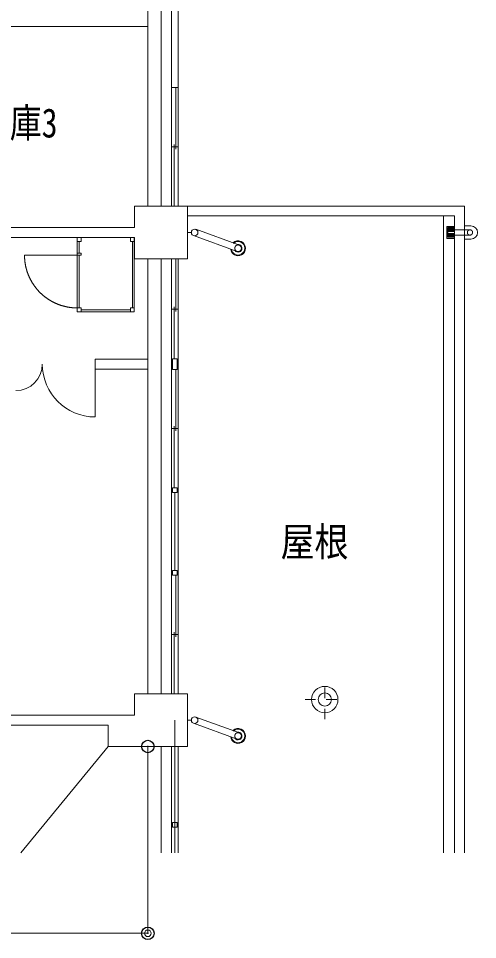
# Model space of a CAD drawing. Units: millimetres, scale not verified. Extents: x -18096 to 46307, y -19066 to 29624.
# Drawn here: x 26620 to 33582, y -19066 to -5089 of the extents above; entities that cross this region are included whole.
import ezdxf
from ezdxf.enums import TextEntityAlignment as Align

# ---------------------------------------------------------------- set-up
doc = ezdxf.new("R2010")
doc.units = ezdxf.units.MM
doc.header["$LTSCALE"] = 380
doc.header["$PDMODE"] = 32
doc.header["$PDSIZE"] = 190
for name, pattern in [('DASHED', [7.5, 6, -1.5]), ('USER1', [1.693333, 0.846667, -0.846667]), ('USER2', [0.846667, 0.423333, -0.423333]), ('USER3', [6.773333, 5.503333, -0.423333, 0.423333, -0.423333])]:
    doc.linetypes.add(name, pattern=pattern)
for name, color, linetype, lineweight in [('1-5_0-F', 8, 'Continuous', 18), ('1-6_0-C', 8, 'Continuous', 18), ('1-8_0-A', 8, 'Continuous', 18), ('1-9_0-9', 8, 'Continuous', 18), ('1-A_0-3', 8, 'Continuous', 18), ('1-E_0', 1, 'Continuous', 18), ('2-7_0-D', 8, 'USER2', 18), ('2-9_0-7', 8, 'Continuous', 18), ('2-A_0-4', 8, 'USER3', 18), ('3-0_KUTAI', 1, 'Continuous', 18)]:
    doc.layers.add(name, color=color, linetype=linetype, lineweight=lineweight)
doc.layers.add('1-F_Defpoints', color=5, linetype='Continuous')
doc.styles.add('ＭＳ ゴシック', font='')
doc.styles.get('ＭＳ ゴシック').set_extended_font_data('MS Gothic')

# ---------------------------------------------------------------- blocks, each defined once
blk = doc.blocks.new('_Origin')
at = {"layer": '1-E_0'}
blk.add_line((0, 0), (-380, 0), dxfattribs=at)
blk.add_circle((0, 0), 190, dxfattribs=at)

msp = doc.modelspace()

# ---------------------------------------------------------------- linework, layer by layer
at = {"layer": '1-5_0-F'}
for p, q in [((27571.9, -8471.9), (27511.9, -8471.9)), ((27541.9, -8651.9), (27541.9, -8471.9)), ((27571.9, -8471.9), (27571.9, -8411.9)), ((28316.9, -8471.9), (28316.9, -8411.9)), ((28316.9, -8471.9), (28376.9, -8471.9)), ((28346.9, -9481.9), (28346.9, -8471.9)), ((28376.9, -9541.9), (28376.9, -8411.9)), ((27571.9, -8651.9), (27511.9, -8651.9)), ((27571.9, -8681.9), (27571.9, -8651.9)), ((27571.9, -8681.9), (27511.9, -8681.9)), ((27541.9, -9481.9), (27541.9, -8681.9)), ((28316.9, -9541.9), (28316.9, -9481.9)), ((28376.9, -9481.9), (28316.9, -9481.9)), ((28316.9, -9511.9), (27571.9, -9511.9))]:
    msp.add_line(p, q, dxfattribs=at)
at = {"layer": '1-5_0-F', "linetype": 'DASHED'}
msp.add_line((27511.9, -8681.9), (26711.9, -8681.9), dxfattribs=at)
at = {"layer": '1-5_0-F'}
for points in [[(28376.9, -9541.9), (27511.9, -9541.9), (27511.9, -8411.9)], [(27571.9, -9541.9), (27571.9, -9481.9), (27511.9, -9481.9)]]:
    msp.add_lwpolyline(points, dxfattribs=at)
for radius in [200, 100]:
    msp.add_circle((31265.4, -15424.4), radius, dxfattribs=at)
at = {"layer": '1-5_0-F', "linetype": 'DASHED'}
msp.add_arc((27511.9, -8681.9), 800, 180, 270, dxfattribs=at)
at = {"layer": '1-6_0-C'}
for p, q in [((28941.9, -6136.9), (28941.9, -7936.9)), ((29041.9, -6136.9), (29041.9, -7936.9)), ((28941.9, -15336.9), (28941.9, -8736.9)), ((29041.9, -15336.9), (29041.9, -8736.9)), ((28941.9, -17748.4), (28941.9, -16136.9)), ((29041.9, -17748.4), (29041.9, -16136.9))]:
    msp.add_line(p, q, dxfattribs=at)
at = {"layer": '1-6_0-C', "linetype": 'USER3'}
msp.add_line((26657.2, -17748.4), (27981.9, -16136.9), dxfattribs=at)
at = {"layer": '1-8_0-A'}
for p, q in [((28581.9, -7936.9), (28581.9, -1336.9)), ((28781.9, -7936.9), (28781.9, -1336.9)), ((25856.9, -5211.9), (28581.9, -5211.9)), ((29937.9, -8625.6), (29275.2, -8383.9)), ((29970.3, -8530.8), (29307.8, -8289.3)), ((28581.9, -15336.9), (28581.9, -8736.9)), ((28781.9, -15336.9), (28781.9, -8736.9)), ((29937.9, -16025.6), (29275.2, -15783.9)), ((29970.3, -15930.8), (29307.8, -15689.3)), ((28581.9, -17748.4), (28581.9, -16136.9)), ((28781.9, -17748.4), (28781.9, -16136.9))]:
    msp.add_line(p, q, dxfattribs=at)
at = {"layer": '1-9_0-9'}
for p, q in [((29003.9, -7071.9), (29003.9, -6136.9)), ((29046.9, -7036.9), (28936.9, -7036.9)), ((28979.9, -7936.9), (28979.9, -7001.9)), ((29181.9, -7936.9), (33381.9, -7936.9)), ((33381.9, -17748.4), (33381.9, -7936.9)), ((29181.9, -8086.9), (33231.9, -8086.9)), ((33066.9, -17748.4), (33066.9, -8086.9)), ((33231.9, -17748.4), (33231.9, -8086.9)), ((33381.9, -8236.9), (33481.9, -8236.9)), ((29241.9, -8336.9), (29181.9, -8336.9)), ((33231.9, -8246.9), (33116.9, -8246.9)), ((33116.9, -8246.9), (33116.9, -8426.9)), ((33231.9, -8263.4), (33133.4, -8263.4)), ((33133.4, -8263.4), (33133.4, -8410.4)), ((33231.9, -8426.9), (33116.9, -8426.9)), ((33231.9, -8410.4), (33133.4, -8410.4)), ((33381.9, -8436.9), (33481.9, -8436.9)), ((29003.9, -9534.4), (29003.9, -8736.9)), ((29046.9, -9499.4), (28936.9, -9499.4)), ((28979.9, -10256.9), (28979.9, -9464.4)), ((27781.9, -11136.9), (27781.9, -10336.9)), ((28956.9, -10416.9), (28956.9, -10256.9)), ((28956.9, -10256.9), (29026.9, -10256.9)), ((29026.9, -10416.9), (29026.9, -10256.9)), ((28956.9, -10416.9), (29026.9, -10416.9)), ((29003.9, -11346.9), (29003.9, -10416.9)), ((29046.9, -11311.9), (28936.9, -11311.9)), ((28979.9, -12211.9), (28979.9, -11276.9)), ((28956.9, -12211.9), (29026.9, -12211.9)), ((28956.9, -12281.9), (28956.9, -12211.9)), ((28991.9, -13466.9), (28991.9, -12281.9)), ((29026.9, -13466.9), (28956.9, -13466.9)), ((28956.9, -13536.9), (28956.9, -13466.9)), ((29026.9, -13536.9), (28956.9, -13536.9)), ((29003.9, -14471.9), (29003.9, -13536.9)), ((29026.9, -13536.9), (29026.9, -13466.9)), ((29046.9, -14436.9), (28936.9, -14436.9)), ((28979.9, -15336.9), (28979.9, -14401.9)), ((29241.9, -15736.9), (29181.9, -15736.9)), ((28991.9, -17291.9), (28991.9, -16136.9)), ((28956.9, -17291.9), (29026.9, -17291.9)), ((28956.9, -17361.9), (28956.9, -17291.9)), ((29026.9, -17361.9), (29026.9, -17291.9)), ((28956.9, -17361.9), (29026.9, -17361.9)), ((28991.9, -17748.4), (28991.9, -17361.9))]:
    msp.add_line(p, q, dxfattribs=at)
at = {"layer": '1-9_0-9', "linetype": 'USER1'}
for p, q in [((33460.4, -8297), (33231.9, -8297)), ((33460.4, -8376.8), (33231.9, -8376.8))]:
    msp.add_line(p, q, dxfattribs=at)
at = {"layer": '1-9_0-9'}
msp.add_lwpolyline([(28956.9, -12281.9), (29026.9, -12281.9), (29026.9, -12211.9)], dxfattribs=at)
for centre in [(29291.9, -8336.9), (29291.9, -15736.9)]:
    msp.add_circle(centre, 50, dxfattribs=at)
at = {"layer": '1-9_0-9', "linetype": 'USER1'}
msp.add_circle((33466.9, -8336.9), 40, dxfattribs=at)
at = {"layer": '1-9_0-9'}
for centre, radius, start, end in [((33481.9, -8336.9), 100, 270, 90), ((29950.4, -8576.8), 112.5, 0, 133.5482), ((29950.4, -8576.8), 102.5, 0, 133.5482), ((29950.4, -8576.8), 59, 0, 101.92659), ((29950.4, -8576.8), 112.5, 186.38742, 296.3878), ((29950.4, -8576.8), 102.5, 189.19998, 296.3878), ((29950.4, -8576.8), 59, 218.0056, 0), ((29950.4, -8576.8), 50, 255.69162, 0), ((29950.4, -8576.8), 50, 0, 66.60201), ((29950.4, -8576.8), 102.5, 296.3878, 0), ((29950.4, -8576.8), 112.5, 296.3878, 0), ((26581.9, -10336.9), 400, 270, 0), ((27781.9, -10336.9), 800, 180, 270), ((29950.4, -15976.8), 112.5, 0, 133.5482), ((29950.4, -15976.8), 102.5, 0, 133.5482), ((29950.4, -15976.8), 59, 0, 101.92659), ((29950.4, -15976.8), 50, 0, 66.60201), ((29950.4, -15976.8), 112.5, 186.38742, 296.3878), ((29950.4, -15976.8), 102.5, 189.19998, 296.3878), ((29950.4, -15976.8), 59, 218.0056, 0), ((29950.4, -15976.8), 50, 255.69162, 0), ((29950.4, -15976.8), 102.5, 296.3878, 0), ((29950.4, -15976.8), 112.5, 296.3878, 0)]:
    msp.add_arc(centre, radius, start, end, dxfattribs=at)
at = {"layer": '1-9_0-9', "linetype": 'USER1'}
for centre in [(29950.4, -8576.8), (29950.4, -15976.8)]:
    msp.add_arc(centre, 50, 66.85071, 255.69162, dxfattribs=at)
at = {"layer": '1-A_0-3'}
for p, q in [((28941.9, -6136.9), (28941.9, -4606.9)), ((29041.9, -6136.9), (29041.9, -4606.9)), ((29041.9, -6136.9), (28941.9, -6136.9)), ((28381.9, -7936.9), (28381.9, -8261.9)), ((24656.9, -8261.9), (28381.9, -8261.9)), ((28381.9, -8411.9), (24476.9, -8411.9)), ((28381.9, -8411.9), (28381.9, -8736.9)), ((29181.9, -8736.9), (28381.9, -8736.9)), ((27781.9, -10411.9), (27781.9, -10261.9)), ((27781.9, -10261.9), (28581.9, -10261.9)), ((27781.9, -10411.9), (28581.9, -10411.9)), ((29181.9, -15336.9), (28381.9, -15336.9)), ((28381.9, -15661.9), (28381.9, -15336.9)), ((29181.9, -16136.9), (29181.9, -15336.9)), ((28381.9, -15661.9), (18931.9, -15661.9)), ((27981.9, -15811.9), (18931.9, -15811.9)), ((27981.9, -16136.9), (27981.9, -15811.9)), ((27981.9, -16136.9), (29181.9, -16136.9))]:
    msp.add_line(p, q, dxfattribs=at)
msp.add_lwpolyline([(29181.9, -8736.9), (29181.9, -7936.9), (28381.9, -7936.9)], dxfattribs=at)
at = {"layer": '1-F_Defpoints'}
for p in [(28581.9, -16136.9), (28581.9, -18971.4)]:
    msp.add_point(p, dxfattribs=at)
at = {"layer": '2-7_0-D'}
for p, q in [((31265.4, -15724.4), (31265.4, -15124.4)), ((30965.4, -15424.4), (31565.4, -15424.4))]:
    msp.add_line(p, q, dxfattribs=at)
at = {"layer": '2-A_0-4'}
for p, q in [((33231.9, -8278.1), (33133.4, -8278.1)), ((33231.9, -8292.8), (33133.4, -8292.8)), ((33231.9, -8307.5), (33133.4, -8307.5)), ((33231.9, -8322.2), (33133.4, -8322.2)), ((33231.9, -8351.6), (33133.4, -8351.6)), ((33231.9, -8366.3), (33133.4, -8366.3)), ((33231.9, -8381), (33133.4, -8381)), ((33231.9, -8395.7), (33133.4, -8395.7)), ((28991.9, -17748.4), (28991.9, -15736.9))]:
    msp.add_line(p, q, dxfattribs=at)
at = {"layer": '3-0_KUTAI'}
for p, q in [((28581.9, -16196.9), (28581.9, -18971.4)), ((18681.9, -18971.4), (28481.9, -18971.4))]:
    msp.add_line(p, q, dxfattribs=at)

# ---------------------------------------------------------------- block references
at = {"layer": '3-0_KUTAI', "xscale": 0.2631579, "yscale": 0.2631579}
msp.add_blockref('_Origin', (28581.9, -18971.4), dxfattribs=at)

# ---------------------------------------------------------------- texts
at = {"layer": '2-9_0-7', "style": 'ＭＳ ゴシック'}
for s, width, p in [('倉庫3', 0.8, (26004.9, -7029.2)), ('屋根', 0.85, (30595, -13383.7))]:
    msp.add_text(s, height=443, dxfattribs=dict(at, width=width)).set_placement(p, align=Align.BOTTOM_LEFT)

doc.saveas('drawing.dxf')
